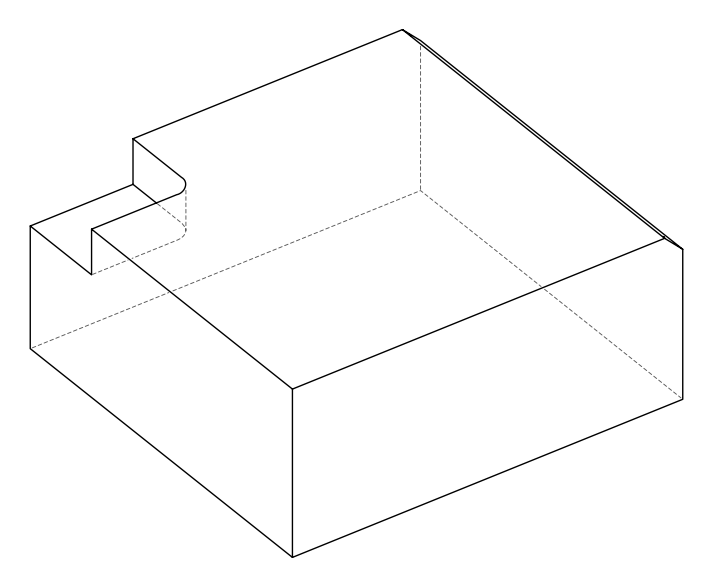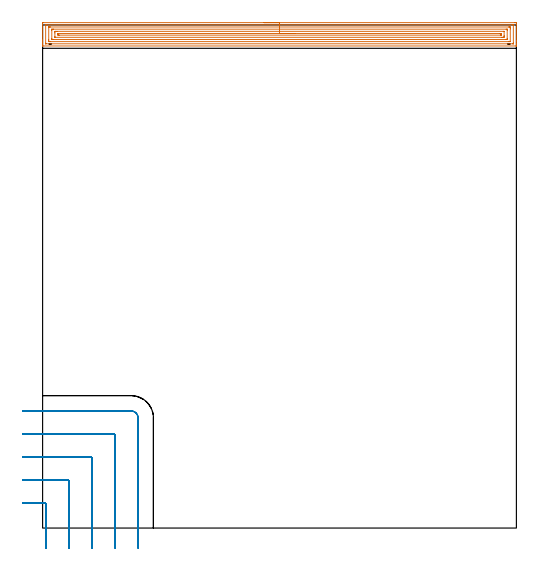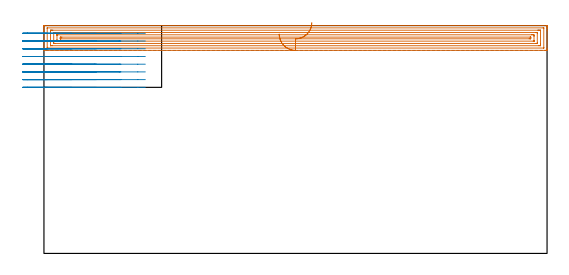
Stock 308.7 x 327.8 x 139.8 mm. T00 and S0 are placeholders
(PLAN: 2 operations, 1 tool changes, 24.4 min)
(1 AREA_MILL | FG_CHAMFER_SURFACE | UGT0205_001 | 15.06 min | 35658 mm3)
(2 MILL_CORNER_NOTCH_RECTANGULAR | CORNER_NOTCH_RECTANGULAR | UGT0201_094 | Follow Part, ap 5, ae 75% | 9.33 min | 234432 mm3)
(TOOL UGT0205_001 | Chamfer Mill 20 x 3 x 45 deg. | D20 FL50 Z2)
(TOOL UGT0201_094 | End mill 20 mm | D20 FL38 Z4)
(OP 1 AREA_MILL)
G17 G21 G94 G90
T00 M6
G54
G17 G0 G90 X144.35 Y329.3 S1061 M3
G43 Z149.8 H0
Z134.6
G94 G1 X144.388 Z133.728 F250.
X144.502 Z132.864
X144.691 Z132.012
X144.953 Z131.18
X145.287 Z130.374
X145.69 Z129.6
X146.158 Z128.864
X146.69 Z128.172
X147.279 Z127.529
X147.922 Z126.94
X148.614 Z126.408
X149.35 Z125.94
X150.124 Z125.537
X150.93 Z125.203
X151.762 Z124.941
X152.613 Z124.752
X153.478 Z124.638
X154.35 Z124.6
X307.559
X308.076 Y329.299 Z124.601
X308.589 Y329.295 Z124.603
X308.691 Y329.292 Z124.606
X308.696 Y328.787 Z125.111
X308.7 Y328.169 Z125.729
Y317.271 Z136.624
Y315.849 Z138.047
Y315.499 Z138.396
Y314.798 Z139.102
Y314.506 Z139.393
Y314.128 Z139.763
X308.691 Y314.103 Z139.788
X308.523 Y314.1 Z139.8
X0.177
X0.01 Y314.103 Z139.788
X0.007 Y314.127 Z139.765
X0. Y314.506 Z139.393
Y314.798 Z139.102
Y315.499 Z138.396
Y316.735 Z137.161
Y317.271 Z136.624
Y317.889 Z136.006
Y328.787 Z125.111
X0.002 Y329.057 Z124.841
X0.01 Y329.292 Z124.606
X0.247 Y329.299 Z124.599
X154.35 Y329.3 Z124.6
Y327.886 Z126.014
X306.511
X306.615 Y327.884 Z126.016
X306.666 Y327.882 Z126.018
X306.685 Y327.879 Z126.021
X306.69 Y327.867 Z126.033
X306.695 Y327.751 Z126.149
X306.7 Y327.494 Z126.406
X306.699 Y315.978 Z137.922
X306.692 Y315.57 Z138.33
X306.69 Y315.521 Z138.379
X306.672 Y315.519 Z138.381
X306.618 Y315.516 Z138.384
X306.508 Y315.515 Z138.385
X306.289 Y315.514 Z138.386
X2.188
X2.085 Y315.516 Z138.384
X2.034 Y315.518 Z138.382
X2.015 Y315.521 Z138.379
X2.01 Y315.533 Z138.367
X2.005 Y315.649 Z138.251
X2. Y315.906 Z137.994
X2.001 Y327.422 Z126.478
X2.008 Y327.83 Z126.07
X2.01 Y327.879 Z126.021
X2.028 Y327.881 Z126.019
X2.082 Y327.884 Z126.016
X2.192 Y327.885 Z126.015
X2.411 Y327.886 Z126.014
X154.35
Y326.472 Z127.428
X303.607 Y326.471 Z127.429
X304.157
X304.501 Y326.467 Z127.433
X304.615 Y326.465 Z127.435
X304.69 Y326.452 Z127.448
X304.695 Y326.326 Z127.574
X304.698 Y326.129 Z127.771
X304.7 Y325.932 Z127.968
Y325.243 Z128.657
Y317.074 Z136.826
X304.697 Y317.008 Z136.892
X304.692 Y316.956 Z136.944
X304.686 Y316.935 Z136.965
X304.673 Y316.933 Z136.967
X304.501 Y316.93 Z136.97
X303.953 Y316.929 Z136.971
X303.607 Y316.928 Z136.972
X5.092 Y316.929 Z136.971
X4.543
X4.199 Y316.933 Z136.967
X4.085 Y316.935 Z136.965
X4.01 Y316.948 Z136.952
X4.005 Y317.074 Z136.826
X4.002 Y317.271 Z136.629
X4. Y317.468 Z136.432
Y318.157 Z135.743
Y326.326 Z127.574
X4.003 Y326.392 Z127.508
X4.008 Y326.444 Z127.456
X4.013 Y326.465 Z127.435
X4.027 Y326.467 Z127.433
X4.199 Y326.47 Z127.43
X4.747 Y326.471 Z127.429
X5.092 Y326.472 Z127.428
X154.35
Y325.057 Z128.843
X302.008
X302.587 Y325.055 Z128.845
X302.648 Y325.054 Z128.846
X302.685 Y325.051 Z128.849
X302.69 Y325.01 Z128.89
X302.695 Y324.797 Z129.103
X302.7 Y324.371 Z129.529
Y319.056 Z134.844
X302.695 Y318.606 Z135.294
X302.69 Y318.389 Z135.511
X302.68 Y318.349 Z135.551
X302.626 Y318.347 Z135.553
X302.524 Y318.344 Z135.556
X301.82 Y318.343 Z135.557
X301.632
X6.692
X6.113 Y318.345 Z135.555
X6.052 Y318.346 Z135.554
X6.015 Y318.349 Z135.551
X6.01 Y318.39 Z135.51
X6.005 Y318.603 Z135.297
X6. Y319.029 Z134.871
Y324.344 Z129.556
X6.005 Y324.794 Z129.106
X6.01 Y325.011 Z128.889
X6.02 Y325.051 Z128.849
X6.074 Y325.053 Z128.847
X6.176 Y325.056 Z128.844
X6.88 Y325.057 Z128.843
X7.068
X154.35
Y323.643 Z130.257
X300.205
X300.551 Y323.64 Z130.26
X300.649 Y323.637 Z130.263
X300.691 Y323.634 Z130.266
X300.693 Y323.623 Z130.277
X300.697 Y323.566 Z130.334
X300.699 Y323.472 Z130.428
X300.7 Y320.814 Z133.086
X300.699 Y320.154 Z133.746
X300.694 Y319.928 Z133.972
X300.69 Y319.77 Z134.13
X300.378 Y319.762 Z134.138
X300.204 Y319.758 Z134.142
X300.032 Y319.757 Z134.143
X299.312
X8.495
X8.149 Y319.76 Z134.14
X8.051 Y319.763 Z134.137
X8.009 Y319.766 Z134.134
X8.007 Y319.777 Z134.123
X8.003 Y319.834 Z134.066
X8.001 Y319.928 Z133.972
X8. Y322.586 Z131.314
X8.001 Y323.246 Z130.654
X8.006 Y323.472 Z130.428
X8.01 Y323.63 Z130.27
X8.322 Y323.638 Z130.262
X8.496 Y323.642 Z130.258
X8.668 Y323.643 Z130.257
X9.388
X154.35
Y322.229 Z131.671
X297.712 Y322.228 Z131.672
X298.245 Y322.225 Z131.675
X298.612 Y322.222 Z131.678
X298.69 Y322.215 Z131.685
X298.696 Y322.139 Z131.761
X298.698 Y321.7 Z132.2
X298.697 Y321.252 Z132.648
X298.69 Y321.186 Z132.714
X298.687 Y321.177 Z132.723
X298.677 Y321.175 Z132.725
X298.645 Y321.173 Z132.727
X298.512 Y321.172 Z132.728
X298.245 Y321.171 Z132.729
X10.988 Y321.172 Z132.728
X10.455 Y321.175 Z132.725
X10.088 Y321.178 Z132.722
X10.01 Y321.185 Z132.715
X10.004 Y321.261 Z132.639
X10.002 Y321.7 Z132.2
X10.003 Y322.148 Z131.752
X10.01 Y322.214 Z131.686
X10.013 Y322.223 Z131.677
X10.023 Y322.225 Z131.675
X10.055 Y322.227 Z131.673
X10.188 Y322.229 Z131.671
X10.455
X154.35
X155.222 Z131.709
X156.086 Z131.823
X156.938 Z132.012
X157.77 Z132.274
X158.576 Z132.608
X159.35 Z133.011
X160.086 Z133.48
X160.778 Z134.011
X161.421 Z134.6
X162.01 Z135.243
X162.541 Z135.935
X163.01 Z136.671
X163.413 Z137.445
X163.747 Z138.251
X164.009 Z139.083
X164.198 Z139.935
X164.312 Z140.8
X164.35 Z141.671
G0 Z149.8
M5
M2
(OP 2 MILL_CORNER_NOTCH_RECTANGULAR)
G17 G21 G94 G90
T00 M6
G54
G17 G0 G90 X2.2 Y-13. S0 M3
G43 Z149.8 H0
Z135.062
G94 G1 Y-10. F250.
Y15.305 F500.
G3 X1.205 Y16.3 R1.
G1 X-10.
X-13. F250.
G0 Z149.8
X17.2 Y-13.
Z135.062
G1 Y-10.
Y30.305 F500.
G3 X16.205 Y31.3 R1.
G1 X-10.
X-13. F250.
G0 Z149.8
X32.2 Y-13.
Z135.062
G1 Y-10.
Y45.305 F500.
G3 X31.205 Y46.3 R1.
G1 X-10.
X-13. F250.
G0 Z149.8
X47.2 Y-13.
Z135.062
G1 Y-10.
Y60.304 F500.
G3 X46.204 Y61.3 R1.
G1 X-10.
X-13. F250.
G0 Z149.8
X62.2 Y-13.
Z135.062
G1 Y-10.
Y71.7 F500.
G3 X57.6 Y76.3 R4.6
G1 X-10.
X-13. F250.
G0 Z149.8
X2.2 Y-13.
Z130.325
G1 Y-10.
Y15.305 F500.
G3 X1.205 Y16.3 R1.
G1 X-10.
X-13. F250.
G0 Z149.8
X17.2 Y-13.
Z130.325
G1 Y-10.
Y30.305 F500.
G3 X16.205 Y31.3 R1.
G1 X-10.
X-13. F250.
G0 Z149.8
X32.2 Y-13.
Z130.325
G1 Y-10.
Y45.305 F500.
G3 X31.205 Y46.3 R1.
G1 X-10.
X-13. F250.
G0 Z149.8
X47.2 Y-13.
Z130.325
G1 Y-10.
Y60.304 F500.
G3 X46.204 Y61.3 R1.
G1 X-10.
X-13. F250.
G0 Z149.8
X62.2 Y-13.
Z130.325
G1 Y-10.
Y71.7 F500.
G3 X57.6 Y76.3 R4.6
G1 X-10.
X-13. F250.
G0 Z149.8
X2.2 Y-13.
Z125.587
G1 Y-10.
Y15.305 F500.
G3 X1.205 Y16.3 R1.
G1 X-10.
X-13. F250.
G0 Z149.8
X17.2 Y-13.
Z125.587
G1 Y-10.
Y30.305 F500.
G3 X16.205 Y31.3 R1.
G1 X-10.
X-13. F250.
G0 Z149.8
X32.2 Y-13.
Z125.587
G1 Y-10.
Y45.305 F500.
G3 X31.205 Y46.3 R1.
G1 X-10.
X-13. F250.
G0 Z149.8
X47.2 Y-13.
Z125.587
G1 Y-10.
Y60.304 F500.
G3 X46.204 Y61.3 R1.
G1 X-10.
X-13. F250.
G0 Z149.8
X62.2 Y-13.
Z125.587
G1 Y-10.
Y71.7 F500.
G3 X57.6 Y76.3 R4.6
G1 X-10.
X-13. F250.
G0 Z149.8
X2.2 Y-13.
Z120.85
G1 Y-10.
Y15.305 F500.
G3 X1.205 Y16.3 R1.
G1 X-10.
X-13. F250.
G0 Z149.8
X17.2 Y-13.
Z120.85
G1 Y-10.
Y30.305 F500.
G3 X16.205 Y31.3 R1.
G1 X-10.
X-13. F250.
G0 Z149.8
X32.2 Y-13.
Z120.85
G1 Y-10.
Y45.305 F500.
G3 X31.205 Y46.3 R1.
G1 X-10.
X-13. F250.
G0 Z149.8
X47.2 Y-13.
Z120.85
G1 Y-10.
Y60.304 F500.
G3 X46.204 Y61.3 R1.
G1 X-10.
X-13. F250.
G0 Z149.8
X62.2 Y-13.
Z120.85
G1 Y-10.
Y71.7 F500.
G3 X57.6 Y76.3 R4.6
G1 X-10.
X-13. F250.
G0 Z149.8
X2.2 Y-13.
Z116.112
G1 Y-10.
Y15.305 F500.
G3 X1.205 Y16.3 R1.
G1 X-10.
X-13. F250.
G0 Z149.8
X17.2 Y-13.
Z116.112
G1 Y-10.
Y30.305 F500.
G3 X16.205 Y31.3 R1.
G1 X-10.
X-13. F250.
G0 Z149.8
X32.2 Y-13.
Z116.112
G1 Y-10.
Y45.305 F500.
G3 X31.205 Y46.3 R1.
G1 X-10.
X-13. F250.
G0 Z149.8
X47.2 Y-13.
Z116.112
G1 Y-10.
Y60.304 F500.
G3 X46.204 Y61.3 R1.
G1 X-10.
X-13. F250.
G0 Z149.8
X62.2 Y-13.
Z116.112
G1 Y-10.
Y71.7 F500.
G3 X57.6 Y76.3 R4.6
G1 X-10.
X-13. F250.
G0 Z149.8
X2.2 Y-13.
Z111.375
G1 Y-10.
Y15.305 F500.
G3 X1.205 Y16.3 R1.
G1 X-10.
X-13. F250.
G0 Z149.8
X17.2 Y-13.
Z111.375
G1 Y-10.
Y30.305 F500.
G3 X16.205 Y31.3 R1.
G1 X-10.
X-13. F250.
G0 Z149.8
X32.2 Y-13.
Z111.375
G1 Y-10.
Y45.305 F500.
G3 X31.205 Y46.3 R1.
G1 X-10.
X-13. F250.
G0 Z149.8
X47.2 Y-13.
Z111.375
G1 Y-10.
Y60.304 F500.
G3 X46.204 Y61.3 R1.
G1 X-10.
X-13. F250.
G0 Z149.8
X62.2 Y-13.
Z111.375
G1 Y-10.
Y71.7 F500.
G3 X57.6 Y76.3 R4.6
G1 X-10.
X-13. F250.
G0 Z149.8
X2.2 Y-13.
Z106.637
G1 Y-10.
Y15.305 F500.
G3 X1.205 Y16.3 R1.
G1 X-10.
X-13. F250.
G0 Z149.8
X17.2 Y-13.
Z106.637
G1 Y-10.
Y30.305 F500.
G3 X16.205 Y31.3 R1.
G1 X-10.
X-13. F250.
G0 Z149.8
X32.2 Y-13.
Z106.637
G1 Y-10.
Y45.305 F500.
G3 X31.205 Y46.3 R1.
G1 X-10.
X-13. F250.
G0 Z149.8
X47.2 Y-13.
Z106.637
G1 Y-10.
Y60.304 F500.
G3 X46.204 Y61.3 R1.
G1 X-10.
X-13. F250.
G0 Z149.8
X62.2 Y-13.
Z106.637
G1 Y-10.
Y71.7 F500.
G3 X57.6 Y76.3 R4.6
G1 X-10.
X-13. F250.
G0 Z149.8
X2.2 Y-13.
Z101.9
G1 Y-10.
Y15.305 F500.
G3 X1.205 Y16.3 R1.
G1 X-10.
X-13. F250.
G0 Z149.8
X17.2 Y-13.
Z101.9
G1 Y-10.
Y30.305 F500.
G3 X16.205 Y31.3 R1.
G1 X-10.
X-13. F250.
G0 Z149.8
X32.2 Y-13.
Z101.9
G1 Y-10.
Y45.305 F500.
G3 X31.205 Y46.3 R1.
G1 X-10.
X-13. F250.
G0 Z149.8
X47.2 Y-13.
Z101.9
G1 Y-10.
Y60.304 F500.
G3 X46.204 Y61.3 R1.
G1 X-10.
X-13. F250.
G0 Z149.8
X62.2 Y-13.
Z101.9
G1 Y-10.
Y71.7 F500.
G3 X57.6 Y76.3 R4.6
G1 X-10.
X-13. F250.
G0 Z149.8
M5
M2
